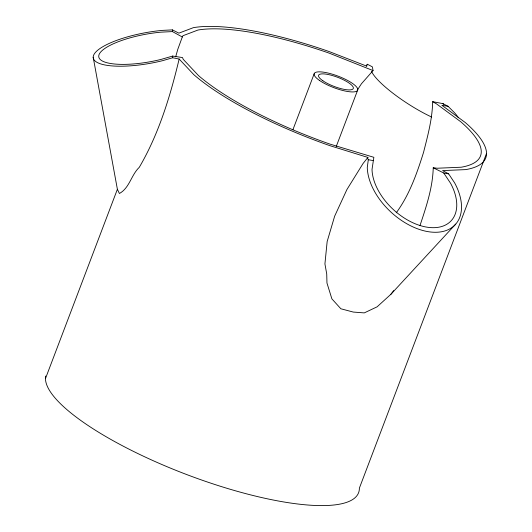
<?xml version="1.0" encoding="UTF-8"?>
<svg xmlns="http://www.w3.org/2000/svg" width="532" height="532" viewBox="0 0 532 532"><rect width="100%" height="100%" fill="white"/><g stroke="black" fill="none" stroke-linecap="round" stroke-linejoin="round"><path stroke-width="0.8" d="M458.451 117.778A55.687 11.79 32.9 0 0 454.501 112.718L448.05 106.3L442.937 103.634L432.669 101.665C432.323 119.022 427.761 135.746 423.525 152.451C416.889 173.552 409.46 194.825 396.247 212.813M432.669 101.665L436.499 103.88L460.699 121.715A161.442 42.6 20.8 0 1 461.164 167.221L437.158 168.232L433.241 167.766C432.696 187.736 426.212 206.888 419.948 225.661M179.151 59.032C170.193 96.452 158.829 133.924 139.284 167.314C131.205 174.928 129.542 188.035 119.387 193.502L117.386 189.272L93.2 57.27A55.687 15.488 -10.4 0 0 162.393 60.728L172.681 57.762L179.151 59.032L193.894 74.739A167.061 44.083 20.8 0 0 330.059 145.715L367.911 157.432L367.685 158.496L368.304 159.72L367.273 167.514A55.687 34.48 42.7 0 0 427.622 231.58A55.687 34.48 42.7 0 0 454.647 182.895L448.642 173.864L442.591 170.586L465.746 169.608A167.061 44.083 20.8 0 0 465.261 122.52L441.879 105.283L448.05 106.3M175.66 56.858L177.821 49.23L182.31 36.981L172.408 31.581L160.664 32.179A50.068 13.925 -10.4 0 0 98.733 56.332A50.068 13.925 -10.4 0 0 160.943 59.444L172.661 56.066L182.523 57.562L183.194 59.278L198.456 75.537A161.442 42.6 20.8 0 0 330.046 144.132L373.856 157.312L372.021 169.455A50.068 31.002 42.7 0 0 426.285 227.058A50.068 31.002 42.7 0 0 450.584 183.287L443.748 173.006L433.241 167.766M45.466 378.598L117.386 189.272M292.899 129.775L314.146 73.855M336.197 146.619L357.73 89.928M486.534 153.402L359.373 488.143A167.061 44.083 20.8 0 1 198.522 478.913A167.061 44.083 20.8 0 1 45.686 376.058M182.31 36.981L182.948 35.724L197.99 30.031A161.442 42.6 20.8 0 1 329.115 53.12L373.065 70.583L361.421 83.79L357.378 90.034M373.065 70.583L372.36 66.846L367.399 64.259L366.661 65.423L366.874 66.207L329.095 51.538A167.061 44.083 20.8 0 0 193.415 27.651L178.885 33.144L172.395 29.885L162.08 30.404A55.687 15.488 -10.4 0 0 93.2 57.27M366.229 66.028L367.399 64.259M367.911 157.432L363.077 163.484L346.904 189.565L334.648 216.192L327.153 241.548L324.926 263.905L326.728 273.96L326.961 283.004L331.882 298.858L340.859 308.773L353.288 312.065L364.274 312.896L377.108 306.824L390.92 294.262L393.707 290.598M390.92 294.262L455.724 224.092M368.304 159.72L373.198 160.584M443.748 173.006L448.642 173.864M442.937 103.634L443.675 104.252M172.395 29.885L172.408 31.581M172.661 56.066L172.681 57.762M431.592 117.013A50.068 10.6 32.9 0 1 371.582 71.454M322.858 80.764A18.56 4.901 20.8 0 0 352.463 89.336A18.56 4.901 20.8 0 0 332.487 75.571A18.56 4.901 20.8 0 0 322.858 80.764M319.559 80.478A23.242 6.131 20.8 0 0 356.633 91.211A23.242 6.131 20.8 0 0 331.616 73.981A23.242 6.131 20.8 0 0 319.559 80.478"/></g></svg>
